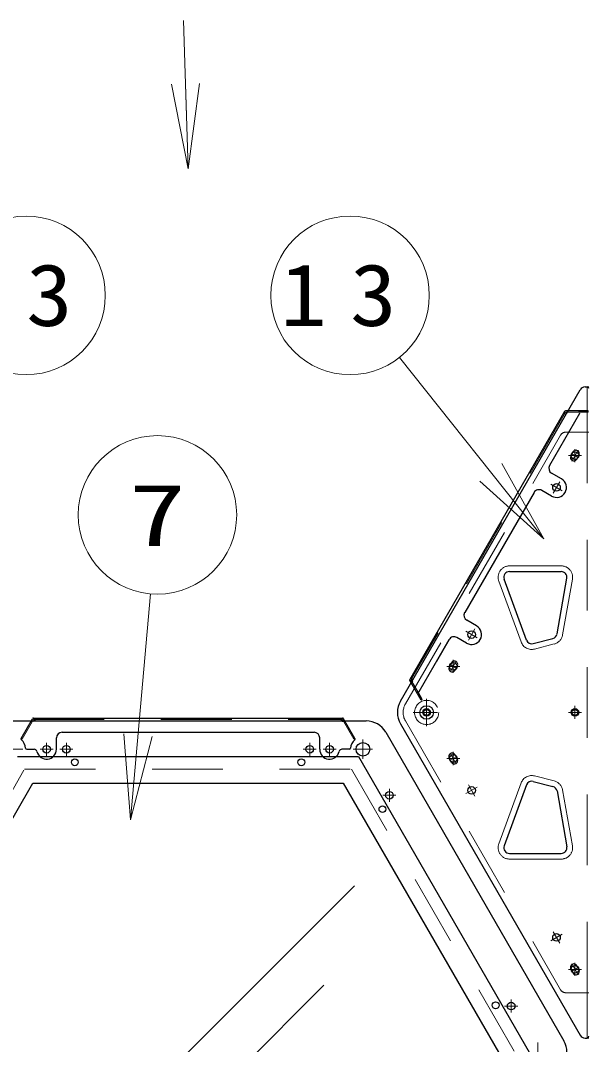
# Model space of a CAD drawing. Units: millimetres on the paper, scale 1:50. Extents: x -385 to 840, y 0 to 267.
# Drawn here: x 300.7 to 320.77, y 193.76 to 229.94 of the extents above; entities that cross this region are included whole.
import ezdxf
from ezdxf.enums import TextEntityAlignment as Align

# ---------------------------------------------------------------- set-up
doc = ezdxf.new("R2010")
doc.units = ezdxf.units.MM
doc.linetypes.add('USER1', pattern=[4.5, 2.5, -2])
doc.linetypes.add('USER2', pattern=[6, 3, -1, 1, -1])
doc.layers.add('1_50', color=7, linetype='Continuous', lineweight=25)
doc.styles.add('ＭＳ ゴシック', font='')
doc.styles.get('ＭＳ ゴシック').set_extended_font_data('MS Gothic')

# ---------------------------------------------------------------- blocks, each defined once
blk = doc.blocks.new('open_arrow')
at = {"color": 0, "linetype": 'Continuous', "lineweight": -2}
blk.add_lwpolyline([(7.5, 1.25), (0, 0), (7.5, -1.25)], dxfattribs=at)

msp = doc.modelspace()

# ---------------------------------------------------------------- linework, layer by layer
at = {"layer": '1_50', "lineweight": 13}
for p, q in [((306.467, 229.94), (306.626, 224.704)), ((306.626, 224.704), (306.035, 227.687)), ((306.626, 224.704), (306.535, 227.703)), ((307.034, 227.718), (306.626, 224.704)), ((319.194, 211.634), (314.093, 218.039)), ((304.59, 201.706), (305.297, 209.686))]:
    msp.add_line(p, q, dxfattribs=at)
at = {"layer": '1_50', "color": 131}
for p, q in [((314.131, 205.895), (320.482, 216.895)), ((320.655, 216.995), (320.73, 216.995)), ((318.581, 208.053), (317.794, 210.204)), ((317.982, 210.473), (319.812, 210.473)), ((319.662, 208.267), (320.009, 210.239)), ((318.819, 207.929), (319.515, 208.108)), ((300.333, 205.195), (312.919, 205.195)), ((313.612, 204.795), (319.905, 193.895)), ((314.131, 205.095), (320.482, 194.095)), ((318.819, 203.061), (319.515, 202.882)), ((318.581, 202.936), (317.794, 200.785)), ((319.662, 202.723), (320.009, 200.751)), ((317.982, 200.516), (319.812, 200.516)), ((320.655, 193.995), (320.73, 193.995))]:
    msp.add_line(p, q, dxfattribs=at)
at = {"layer": '1_50', "color": 4, "linetype": 'USER1', "lineweight": 13}
for p, q in [((320.726, 216.995), (320.726, 215.395)), ((320.726, 216.995), (320.79, 216.995)), ((314.304, 205.795), (319.789, 215.295)), ((319.962, 215.395), (320.79, 215.395)), ((320.726, 195.595), (320.726, 215.395)), ((317.982, 210.673), (319.812, 210.673)), ((319.859, 208.232), (320.206, 210.204)), ((318.393, 207.985), (317.606, 210.136)), ((318.869, 207.735), (319.565, 207.914)), ((314.304, 205.195), (319.789, 195.695)), ((295.079, 193.495), (300.852, 203.495)), ((300.852, 203.495), (312.399, 203.495)), ((312.399, 203.495), (318.173, 193.495)), ((318.393, 203.005), (317.606, 200.854)), ((318.869, 203.254), (319.565, 203.075)), ((319.859, 202.757), (320.206, 200.785)), ((317.982, 200.316), (319.812, 200.316)), ((319.962, 195.595), (320.79, 195.595)), ((320.726, 195.595), (320.726, 193.995))]:
    msp.add_line(p, q, dxfattribs=at)
at = {"layer": '1_50', "color": 190}
for p, q in [((319.922, 216.125), (314.46, 206.665)), ((320.459, 216.055), (319.399, 214.219)), ((319.93, 216.047), (319.89, 216.07)), ((320.76, 216.145), (319.957, 216.145)), ((320.012, 216.069), (320.044, 216.125)), ((320.76, 216.099), (320.465, 216.099)), ((320.76, 216.099), (320.76, 216.145)), ((319.819, 213.746), (319.472, 213.946)), ((318.849, 213.266), (316.399, 209.023)), ((319.469, 213.14), (319.122, 213.34)), ((316.819, 208.55), (316.472, 208.75)), ((314.789, 206.235), (315.849, 208.07)), ((315.849, 208.07), (315.399, 207.291)), ((316.469, 207.943), (316.122, 208.143)), ((314.862, 205.929), (314.46, 206.625)), ((314.532, 206.697), (314.492, 206.72)), ((314.554, 206.615), (314.522, 206.559)), ((314.902, 205.952), (314.754, 206.207)), ((314.902, 205.952), (314.862, 205.929)), ((300.727, 204.578), (301.129, 205.275)), ((301.167, 205.189), (301.103, 205.189)), ((301.164, 205.295), (312.087, 205.295)), ((301.227, 205.249), (301.227, 205.295)), ((312.024, 205.249), (312.024, 205.295)), ((312.084, 205.189), (312.149, 205.189)), ((312.524, 204.578), (312.122, 205.275)), ((302.176, 204.795), (311.076, 204.795)), ((301.976, 204.195), (301.976, 204.595)), ((311.276, 204.195), (311.276, 204.595)), ((300.926, 204.195), (301.187, 204.195)), ((312.325, 204.195), (312.064, 204.195))]:
    msp.add_line(p, q, dxfattribs=at)
at = {"layer": '1_50', "color": 190, "linetype": 'USER1', "lineweight": 13}
for p, q in [((319.96, 216.099), (314.502, 206.645)), ((320.465, 216.099), (319.96, 216.099)), ((314.754, 206.207), (314.502, 206.645)), ((300.767, 204.556), (301.167, 205.249)), ((301.167, 205.249), (312.084, 205.249)), ((312.484, 204.556), (312.084, 205.249)), ((300.767, 204.556), (300.728, 204.579)), ((312.484, 204.556), (312.524, 204.579))]:
    msp.add_line(p, q, dxfattribs=at)
at = {"layer": '1_50', "color": 2, "linetype": 'USER2', "lineweight": 13}
for p, q in [((320.524, 214.569), (320.064, 214.569)), ((320.294, 214.799), (320.294, 214.339)), ((319.445, 213.558), (319.843, 213.328)), ((319.843, 213.328), (319.445, 213.558)), ((319.529, 213.244), (319.759, 213.642)), ((319.529, 213.244), (319.759, 213.642)), ((316.529, 208.047), (316.759, 208.446)), ((316.529, 208.047), (316.759, 208.446)), ((316.445, 208.362), (316.843, 208.132)), ((316.843, 208.132), (316.445, 208.362)), ((315.994, 207.351), (315.994, 206.891)), ((316.224, 207.121), (315.764, 207.121)), ((315.285, 205.495), (314.825, 205.495)), ((315.055, 205.725), (315.055, 205.265)), ((320.524, 205.495), (320.064, 205.495)), ((320.294, 205.725), (320.294, 205.265)), ((301.626, 204.425), (301.626, 203.965)), ((302.326, 204.425), (302.326, 203.965)), ((310.926, 204.425), (310.926, 203.965)), ((311.626, 204.425), (311.626, 203.965)), ((301.856, 204.195), (301.396, 204.195)), ((302.556, 204.195), (302.096, 204.195)), ((311.156, 204.195), (310.696, 204.195)), ((311.856, 204.195), (311.396, 204.195)), ((315.994, 204.099), (315.994, 203.639)), ((316.224, 203.869), (315.764, 203.869)), ((316.529, 202.942), (316.759, 202.544)), ((313.742, 202.799), (313.742, 202.339)), ((316.843, 202.858), (316.445, 202.628)), ((313.512, 202.569), (313.972, 202.569)), ((319.843, 197.662), (319.445, 197.432)), ((319.529, 197.746), (319.759, 197.347)), ((320.294, 196.651), (320.294, 196.191)), ((320.524, 196.421), (320.064, 196.421)), ((318.042, 195.351), (318.042, 194.891)), ((317.812, 195.121), (318.272, 195.121))]:
    msp.add_line(p, q, dxfattribs=at)
at = {"layer": '1_50', "color": 70}
for p, q in [((320.15, 214.559), (320.23, 214.698)), ((320.358, 214.439), (320.438, 214.578)), ((315.93, 207.25), (315.85, 207.111)), ((316.138, 207.13), (316.058, 206.991)), ((315.93, 203.739), (315.85, 203.878)), ((316.138, 203.859), (316.058, 203.998)), ((320.358, 196.55), (320.438, 196.411)), ((320.15, 196.43), (320.23, 196.291))]:
    msp.add_line(p, q, dxfattribs=at)
at = {"layer": '1_50', "color": 70, "linetype": 'USER2', "lineweight": 13}
for p, q in [((320.424, 214.494), (320.164, 214.644)), ((320.184, 214.378), (320.404, 214.759)), ((316.104, 207.312), (315.884, 206.93)), ((316.124, 207.046), (315.864, 207.196)), ((316.104, 203.678), (315.884, 204.059)), ((316.124, 203.944), (315.864, 203.794)), ((320.424, 196.496), (320.164, 196.346)), ((320.184, 196.612), (320.404, 196.23))]:
    msp.add_line(p, q, dxfattribs=at)
at = {"layer": '1_50', "linetype": 'USER2', "lineweight": 13}
for p, q in [((315.055, 205.973), (315.055, 205.016)), ((314.576, 205.495), (315.438, 205.495)), ((312.803, 204.535), (312.803, 203.855)), ((300.788, 204.195), (300.108, 204.195)), ((313.143, 204.195), (312.463, 204.195)), ((318.981, 193.835), (318.981, 193.155))]:
    msp.add_line(p, q, dxfattribs=at)
at = {"layer": '1_50', "color": 131, "linetype": 'USER2', "lineweight": 13}
for p, q in [((315.2, 205.495), (314.91, 205.495)), ((315.055, 205.64), (315.055, 205.35)), ((320.439, 205.495), (320.149, 205.495)), ((320.294, 205.64), (320.294, 205.35))]:
    msp.add_line(p, q, dxfattribs=at)
at = {"layer": '1_50', "color": 4}
for p, q in [((300.598, 203.935), (312.653, 203.935)), ((312.653, 203.935), (318.681, 193.495)), ((295.656, 193.495), (301.141, 202.995)), ((301.141, 202.995), (312.11, 202.995)), ((312.11, 202.995), (317.595, 193.495))]:
    msp.add_line(p, q, dxfattribs=at)
at = {"layer": '1_50'}
for p, q in [((305.205, 192.074), (312.504, 199.373)), ((307.459, 191.895), (311.423, 195.859))]:
    msp.add_line(p, q, dxfattribs=at)
at = {"layer": '1_50', "linetype": 'USER1', "lineweight": 13}
msp.add_line((320.726, 193.995), (320.79, 193.995), dxfattribs=at)
at = {"layer": '1_50', "lineweight": 13}
for centre in [(300.902, 220.23), (312.349, 220.23), (305.544, 212.475)]:
    msp.add_circle(centre, 2.8, dxfattribs=at)
at = {"layer": '1_50', "color": 2}
for centre in [(320.294, 214.569), (319.644, 213.443), (319.644, 213.443), (316.644, 208.247), (316.644, 208.247), (315.994, 207.121), (315.055, 205.495), (320.294, 205.495), (301.626, 204.195), (302.326, 204.195), (310.926, 204.195), (311.626, 204.195), (315.994, 203.869), (313.742, 202.569), (316.644, 202.743), (319.644, 197.547), (320.294, 196.421), (318.042, 195.121)]:
    msp.add_circle(centre, 0.135, dxfattribs=at)
at = {"layer": '1_50', "color": 4, "linetype": 'USER1', "lineweight": 13}
msp.add_circle((315.055, 205.495), 0.427, dxfattribs=at)
at = {"layer": '1_50', "color": 131}
for centre, radius in [((315.055, 205.495), 0.24), ((315.055, 205.495), 0.105), ((320.294, 205.495), 0.105), ((312.803, 204.195), 0.24)]:
    msp.add_circle(centre, radius, dxfattribs=at)
at = {"layer": '1_50', "color": 4}
for centre in [(302.626, 203.735), (310.626, 203.735), (313.494, 202.079), (317.494, 195.151)]:
    msp.add_circle(centre, 0.12, dxfattribs=at)
at = {"layer": '1_50', "color": 131}
for centre, radius, start, end in [((320.655, 216.795), 0.2, 90, 150), ((320.73, 216.935), 0.06, 0, 90), ((317.982, 210.273), 0.2, 90, 200.1055), ((319.812, 210.273), 0.2, 350.0279, 90), ((318.769, 208.122), 0.2, 200.1055, 284.4383), ((319.465, 208.301), 0.2, 284.4383, 350.0279), ((314.824, 205.495), 0.8, 150, 210), ((312.919, 204.395), 0.8, 30, 90), ((318.769, 202.867), 0.2, 75.5617, 159.8945), ((319.465, 202.688), 0.2, 9.9721, 75.5617), ((317.982, 200.716), 0.2, 159.8945, 270), ((319.812, 200.716), 0.2, 270, 9.9721), ((320.655, 194.195), 0.2, 210, 270), ((320.73, 194.055), 0.06, 270, 0), ((319.212, 193.495), 0.8, 330, 30)]:
    msp.add_arc(centre, radius, start, end, dxfattribs=at)
at = {"layer": '1_50', "color": 190}
for centre, radius, start, end in [((319.957, 216.105), 0.04, 90, 150), ((319.96, 216.099), 0.06, 240, 330), ((320.079, 216.105), 0.04, 90, 150), ((320.407, 216.085), 0.06, 330, 90), ((319.572, 214.119), 0.2, 150, 240), ((319.644, 213.443), 0.35, 240, 60), ((319.022, 213.166), 0.2, 60, 150), ((316.572, 208.923), 0.2, 150, 240), ((316.644, 208.247), 0.35, 240, 60), ((316.022, 207.97), 0.2, 60, 150), ((314.495, 206.645), 0.04, 150, 210), ((314.502, 206.645), 0.06, 330, 60), ((314.556, 206.539), 0.04, 150, 210), ((314.737, 206.265), 0.06, 210, 330), ((301.103, 205.149), 0.04, 90, 150), ((301.164, 205.255), 0.04, 90, 150), ((301.167, 205.249), 0.06, 270, 0), ((312.084, 205.249), 0.06, 180, 270), ((312.087, 205.255), 0.04, 30, 90), ((312.149, 205.149), 0.04, 30, 90), ((302.176, 204.595), 0.2, 90, 180), ((311.076, 204.595), 0.2, 0, 90), ((300.762, 204.558), 0.04, 150, 229.1931), ((300.448, 204.195), 0.44, 4.7802, 49.1931), ((312.803, 204.195), 0.44, 130.8069, 175.2198), ((312.49, 204.558), 0.04, 310.8069, 30), ((300.926, 204.235), 0.04, 184.7802, 270), ((301.187, 204.095), 0.1, 12.8396, 90), ((301.626, 204.195), 0.35, 192.8396, 0), ((311.626, 204.195), 0.35, 180, 347.1604), ((312.064, 204.095), 0.1, 90, 167.1604), ((312.325, 204.235), 0.04, 270, 355.2198)]:
    msp.add_arc(centre, radius, start, end, dxfattribs=at)
at = {"layer": '1_50', "color": 4, "linetype": 'USER1', "lineweight": 13}
for centre, radius, start, end in [((319.962, 215.195), 0.2, 90, 150), ((317.982, 210.273), 0.4, 90, 200.1055), ((319.812, 210.273), 0.4, 350.0279, 90), ((319.465, 208.301), 0.4, 284.4383, 350.0279), ((318.769, 208.122), 0.4, 200.1055, 284.4383), ((314.824, 205.495), 0.6, 150, 210), ((318.769, 202.867), 0.4, 75.5617, 159.8945), ((319.465, 202.688), 0.4, 9.9721, 75.5617), ((317.982, 200.716), 0.4, 159.8945, 270), ((319.812, 200.716), 0.4, 270, 9.9721), ((319.962, 195.795), 0.2, 210, 270)]:
    msp.add_arc(centre, radius, start, end, dxfattribs=at)
at = {"layer": '1_50', "color": 70}
for centre, start, end in [((320.254, 214.499), 150, 330), ((320.334, 214.638), 330, 150), ((316.034, 207.19), 330, 150), ((315.954, 207.051), 150, 330), ((315.954, 203.938), 30, 210), ((316.034, 203.799), 210, 30), ((320.254, 196.49), 30, 210), ((320.334, 196.351), 210, 30)]:
    msp.add_arc(centre, 0.12, start, end, dxfattribs=at)

# ---------------------------------------------------------------- block references
at = {"layer": '1_50', "lineweight": 13}
for p, xscale, yscale, rotation in [((306.467, 229.94), 0.001, 0.001, 271.7), ((319.194, 211.634), 0.4, 0.4, 128.5), ((304.59, 201.706), 0.4, 0.4, 84.9)]:
    msp.add_blockref('open_arrow', p, dxfattribs=dict(at, xscale=xscale, yscale=yscale, rotation=rotation))

# ---------------------------------------------------------------- texts
at = {"layer": '1_50', "style": 'ＭＳ ゴシック', "width": 1.35}
msp.add_text('7', height=2.199, dxfattribs=at).set_placement((305.544, 212.475), align=Align.MIDDLE_CENTER)
at = {"layer": '1_50', "char_height": 2.199, "attachment_point": 5, "style": 'ＭＳ ゴシック'}
for insert in [(300.902, 220.23), (312.349, 220.23)]:
    msp.add_mtext('\\T1.5;\\W1.1;13', dxfattribs=dict(at, insert=insert))

doc.saveas('drawing.dxf')
